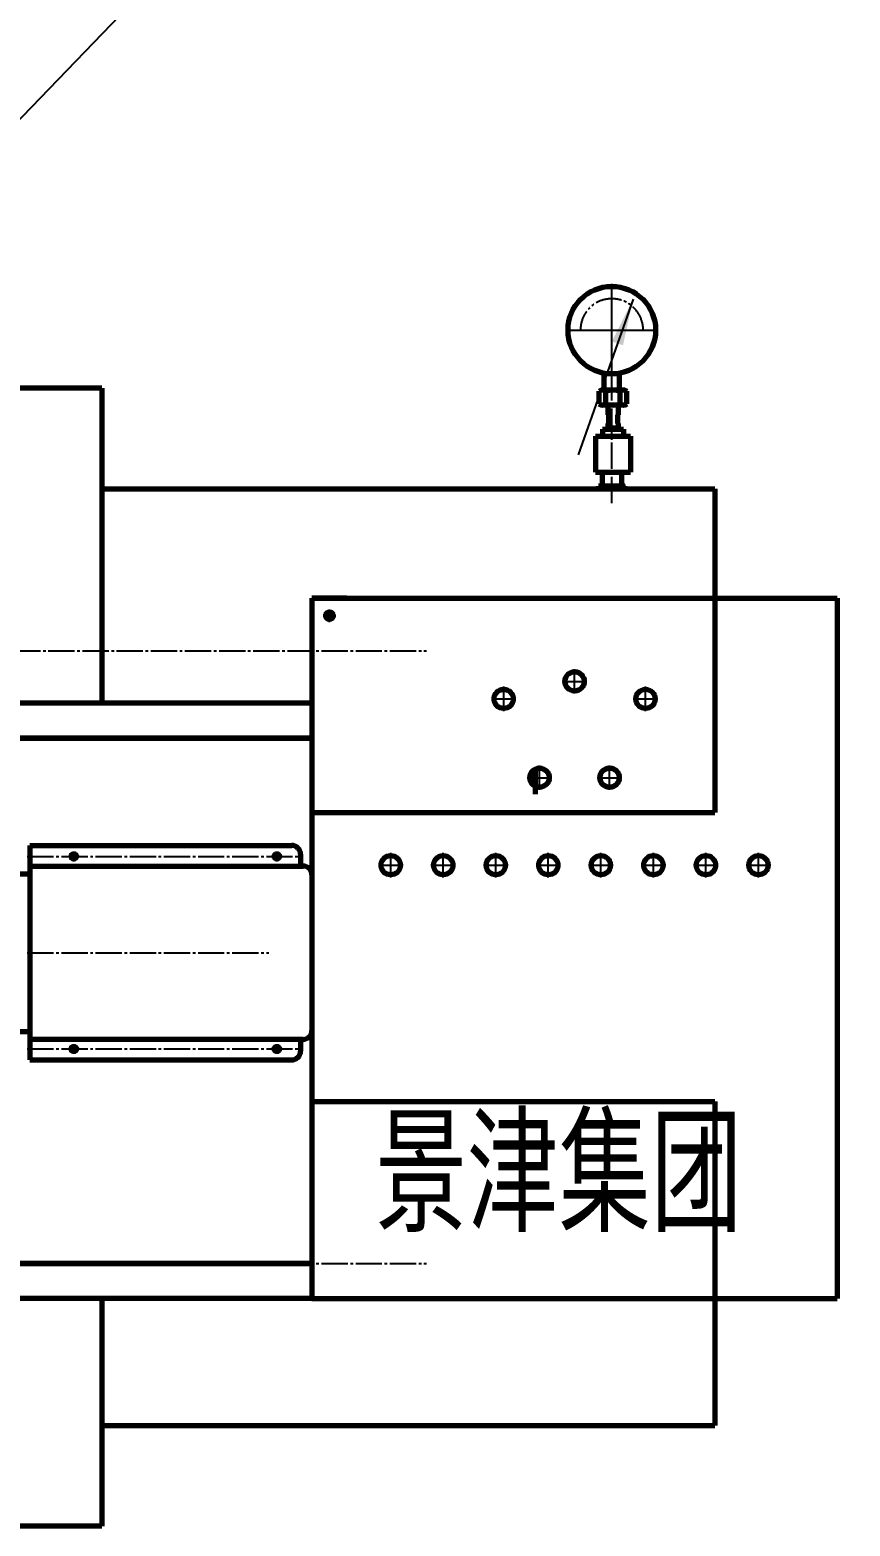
# Model space of a CAD drawing. Header units: millimetres. Extents: x -11880 to 11880, y -8400 to 8400.
# Drawn here: x -313 to 624, y 4699 to 6408 of the extents above; entities that cross this region are included whole.
import ezdxf

# ---------------------------------------------------------------- set-up
doc = ezdxf.new("R2010")
doc.units = ezdxf.units.MM
doc.linetypes.add('EB_DASHDOT', pattern=[39, 30, -3, 3, -3])
doc.linetypes.add('EB_DASHDOTDOT', pattern=[45, 30, -3, 3, -3, 3, -3])
for name, color, linetype, lineweight in [('CAXA0', 7, 'Continuous', 70), ('CAXA1', 1, 'EB_DASHDOT', 25), ('CAXA3', 7, 'Continuous', 25), ('CAXA4', 3, 'Continuous', 25), ('CAXA5', 4, 'Continuous', 25)]:
    doc.layers.add(name, color=color, linetype=linetype, lineweight=lineweight)
doc.styles.add('标准', font='', dxfattribs={"width": 0.667})
doc.styles.get('标准').set_extended_font_data('SimSun')
doc.dimstyles.new('标准', dxfattribs={"dimscale": 40, "dimtxt": 7, "dimasz": 4, "dimexe": 2, "dimexo": 0, "dimtad": 1, "dimdec": 1, "dimzin": 12, "dimdsep": 46, "dimtxsty": '标准', "dimcen": 0, "dimdle": 6, "dimaunit": 1, "dimazin": 2, "dimtfac": 1, "dimtdec": 3, "dimtmove": 0, "dimatfit": 3, "dimfxl": 1, "dimtolj": 1, "dimtzin": 0, "dimarcsym": 0})

# ---------------------------------------------------------------- blocks, each defined once
blk = doc.blocks.new('CAXBLOCK121', base_point=(375.7, 6100.6))
at = {"layer": 'CAXA0', "linetype": 'Continuous', "lineweight": 25}
blk.add_hatch(color=0, dxfattribs=at).paths.add_polyline_path([(375.7, 6100.6), (364.3, 6048.1), (351.7, 6052.5)], flags=0)
at = {"layer": 'CAXA0', "color": 0, "linetype": 'Continuous', "lineweight": 25}
blk.add_line((375.7, 6100.6), (313.2, 5923.1), dxfattribs=at)
blk = doc.blocks.new('CAXBLOCK122', base_point=(339.5, 5885.7))
at = {"layer": 'CAXA0', "color": 0, "linetype": 'Continuous', "lineweight": 25}
for p, q in [((338.7, 5884.2), (336.4, 5886.4)), ((342.7, 5884.4), (339.9, 5887.2))]:
    blk.add_line(p, q, dxfattribs=at)
blk = doc.blocks.new('CAXBLOCK123', base_point=(363.3, 5885.7))
at = {"layer": 'CAXA0', "color": 0, "linetype": 'Continuous', "lineweight": 25}
for p, q in [((364.2, 5884.2), (361.2, 5887.2)), ((366.4, 5886.1), (365.4, 5887.2))]:
    blk.add_line(p, q, dxfattribs=at)
blk = doc.blocks.new('CAXBLOCK124', base_point=(9, 4959.1))
at = {"layer": 'CAXA0', "linetype": 'Continuous', "lineweight": 70}
for p, q in [((9, 5759.1), (609, 5759.1)), ((9, 5759.1), (49, 5759.1)), ((49, 5759.1), (9, 5759.1)), ((9, 5759.1), (49, 5759.1)), ((49, 5759.1), (9, 5759.1)), ((9, 5759.1), (9, 4959.1)), ((9, 5759.1), (9, 4959.1)), ((609, 5759.1), (609, 4959.1)), ((9, 4959.1), (609, 4959.1))]:
    blk.add_line(p, q, dxfattribs=at)
at = {"layer": 'CAXA0', "color": 7, "linetype": 'Continuous', "lineweight": 70}
blk.add_line((264, 5563.9), (264, 5535.1), dxfattribs=at)
at = {"layer": 'CAXA0', "linetype": 'Continuous', "lineweight": 70}
for centre, radius in [((29, 5739.1), 4.25), ((309, 5664.1), 11), ((228, 5644.1), 11), ((390, 5644.1), 11), ((269, 5554.1), 11), ((349, 5554.1), 11), ((99, 5454.1), 11), ((159, 5454.1), 11), ((219, 5454.1), 11), ((279, 5454.1), 11), ((339, 5454.1), 11), ((399, 5454.1), 11), ((459, 5454.1), 11), ((519, 5454.1), 11)]:
    blk.add_circle(centre, radius, dxfattribs=at)
at = {"layer": 'CAXA1', "linetype": 'EB_DASHDOT', "lineweight": 25}
for p, q in [((29, 5731.9), (29, 5746.4)), ((36.2, 5739.1), (21.7, 5739.1)), ((309, 5650.1), (309, 5678.1)), ((228, 5630.1), (228, 5658.1)), ((295, 5664.1), (323, 5664.1)), ((390, 5630.1), (390, 5658.1)), ((214, 5644.1), (242, 5644.1)), ((376, 5644.1), (404, 5644.1)), ((269, 5540.1), (269, 5568.1)), ((349, 5540.1), (349, 5568.1)), ((255, 5554.1), (283, 5554.1)), ((335, 5554.1), (363, 5554.1)), ((85, 5454.1), (113, 5454.1)), ((99, 5440.1), (99, 5468.1)), ((145, 5454.1), (173, 5454.1)), ((159, 5440.1), (159, 5468.1)), ((205, 5454.1), (233, 5454.1)), ((219, 5440.1), (219, 5468.1)), ((265, 5454.1), (293, 5454.1)), ((279, 5440.1), (279, 5468.1)), ((325, 5454.1), (353, 5454.1)), ((339, 5440.1), (339, 5468.1)), ((385, 5454.1), (413, 5454.1)), ((399, 5440.1), (399, 5468.1)), ((445, 5454.1), (473, 5454.1)), ((459, 5440.1), (459, 5468.1)), ((505, 5454.1), (533, 5454.1)), ((519, 5440.1), (519, 5468.1))]:
    blk.add_line(p, q, dxfattribs=at)
at = {"layer": 'CAXA4', "linetype": 'Continuous', "lineweight": 25, "insert": (81.3, 5162.8), "char_height": 115.2, "attachment_point": 1, "style": '标准'}
blk.add_mtext('\\fSimSun|b0|i0|p34;景津集团', dxfattribs=at)
blk = doc.blocks.new('*D168')
at = {"layer": 'CAXA4', "linetype": 'Continuous', "lineweight": 25}
blk.add_hatch(color=0, dxfattribs=at).paths.add_polyline_path([(-717.4, 5898.7), (-592, 6000.1), (-620.8, 6027.8)], flags=0)
at = {"layer": 'CAXA4', "color": 0, "linetype": 'Continuous', "lineweight": 25}
for p, q in [((-717.4, 5898.7), (159.5, 6809.3)), ((159.5, 6809.3), (1145.2, 6809.3))]:
    blk.add_line(p, q, dxfattribs=at)
at = {"layer": 'CAXA4', "color": 0, "linetype": 'Continuous', "lineweight": 25, "insert": (307.6, 7217.9), "char_height": 280, "attachment_point": 1, "style": '标准'}
blk.add_mtext('\\fSimSun|b0|i0|p34;油缸座', dxfattribs=at)
blk = doc.blocks.new('*D254')
at = {"layer": 'CAXA4', "linetype": 'Continuous', "lineweight": 25}
for points in [[(-1191, 7191.1), (-1351, 7171.1), (-1351, 7211.1)], [(-891, 7191.1), (-731, 7171.1), (-731, 7211.1)]]:
    blk.add_hatch(color=0, dxfattribs=at).paths.add_polyline_path(points, flags=0)
at = {"layer": 'CAXA4', "color": 0, "linetype": 'Continuous', "lineweight": 25}
for p, q in [((-1191, 5459.2), (-1191, 7271.1)), ((-891, 5959.2), (-891, 7271.1)), ((-1431, 7191.1), (-151.1, 7191.1))]:
    blk.add_line(p, q, dxfattribs=at)
at = {"layer": 'CAXA4', "color": 0, "linetype": 'Continuous', "lineweight": 25, "insert": (-604.9, 7599.7), "char_height": 280, "attachment_point": 1, "style": '标准'}
blk.add_mtext('\\fSimSun|b0|i0|p34;300', dxfattribs=at)

msp = doc.modelspace()

# ---------------------------------------------------------------- linework, layer by layer
at = {"layer": 'CAXA0', "color": 7, "linetype": 'Continuous', "lineweight": 70}
for p, q in [((342.69, 5996.85), (342.69, 6016.17)), ((360.24, 5997.29), (360.24, 6016.17)), ((346.82, 5979.85), (346.82, 5968.65)), ((346.82, 5968.65), (347.82, 5968.65)), ((347.82, 5968.65), (347.82, 5958.65)), ((357.82, 5968.65), (357.82, 5958.65)), ((357.82, 5968.65), (358.82, 5968.65)), ((358.82, 5979.85), (358.82, 5968.65)), ((340.82, 5952.15), (340.82, 5944.15)), ((340.82, 5952.15), (364.82, 5952.15)), ((344.82, 5953.65), (360.82, 5953.65)), ((344.82, 5953.65), (344.82, 5952.11)), ((346.82, 5958.65), (346.82, 5953.65)), ((346.82, 5958.65), (347.82, 5958.65)), ((357.82, 5958.65), (358.82, 5958.65)), ((358.82, 5958.65), (358.82, 5953.65)), ((360.82, 5953.65), (360.82, 5952.11)), ((364.82, 5952.15), (364.82, 5944.15)), ((332.82, 5944.15), (372.82, 5944.15)), ((332.82, 5944.15), (332.82, 5903.15)), ((372.82, 5944.15), (372.82, 5903.07)), ((332.82, 5903.15), (372.82, 5903.15)), ((340.42, 5903.15), (340.42, 5889.15)), ((362.42, 5903.15), (362.42, 5889.15)), ((338.92, 5889.15), (340.42, 5889.15)), ((338.92, 5889.15), (338.92, 5887.15)), ((362.42, 5889.15), (363.92, 5889.15)), ((363.92, 5889.15), (363.92, 5887.15)), ((363.92, 5889.15), (363.92, 5887.15))]:
    msp.add_line(p, q, dxfattribs=at)
at = {"layer": 'CAXA0'}
for p, q in [((-231.03, 5999.11), (-891.03, 5999.11)), ((-231.03, 5999.11), (-231.03, 5639.11)), ((337.04, 5981.15), (337.04, 5995.54)), ((366.35, 5996.85), (340.46, 5996.85)), ((344.64, 5981.15), (344.64, 5995.54)), ((361.01, 5981.15), (361.01, 5995.54)), ((366.35, 5996.85), (368.61, 5995.54)), ((368.61, 5981.15), (368.61, 5995.54)), ((366.35, 5979.85), (340.46, 5979.85)), ((366.35, 5979.85), (368.61, 5981.15)), ((366.42, 5887.15), (336.42, 5887.15)), ((336.42, 5887.15), (336.42, 5884.15)), ((336.42, 5884.15), (366.42, 5884.15)), ((342.67, 5887.15), (342.67, 5884.15)), ((360.17, 5884.15), (360.17, 5887.15)), ((366.42, 5884.15), (366.42, 5887.15)), ((8.97, 5639.11), (-441.03, 5639.11)), ((-1468.46, 5599.15), (8.97, 5599.15)), ((8.97, 5599.11), (-861.03, 5599.11)), ((-313.03, 5476.66), (-313.03, 5231.66)), ((-313.03, 5476.66), (-14.03, 5476.66)), ((-313.03, 5453.16), (-1.03, 5453.16)), ((-4.03, 5466.66), (-4.03, 5453.16)), ((8.97, 5443.16), (8.97, 5265.16)), ((-1.03, 5255.16), (-313.03, 5255.16)), ((-4.03, 5255.16), (-4.03, 5241.66)), ((-313.03, 5231.66), (-14.03, 5231.66)), ((-1468.43, 4999.15), (8.97, 4999.15)), ((8.97, 4999.11), (-861.03, 4999.11)), ((8.97, 4959.11), (-441.03, 4959.11)), ((-231.03, 4959.11), (-231.03, 4699.11)), ((-231.03, 4699.11), (-891.03, 4699.11))]:
    msp.add_line(p, q, dxfattribs=at)
at = {"layer": 'CAXA0', "color": 6, "linetype": 'EB_DASHDOTDOT', "lineweight": 25}
for p, q in [((346.82, 5953.65), (360.82, 5953.65)), ((355.82, 5953.65), (358.82, 5953.65)), ((338.92, 5887.15), (351.82, 5887.15)), ((358.42, 5887.15), (363.92, 5887.15))]:
    msp.add_line(p, q, dxfattribs=at)
at = {"layer": 'CAXA0', "linetype": 'Continuous', "lineweight": 70}
for p, q in [((-231.03, 5884.15), (468.97, 5884.15)), ((468.97, 5884.15), (468.97, 5514.15)), ((8.97, 5639.11), (8.97, 4959.11)), ((8.97, 5514.15), (468.97, 5514.15)), ((-1508.91, 5444.11), (-313.03, 5444.11)), ((-362.86, 5264.11), (-313.03, 5264.11)), ((8.97, 5184.15), (468.97, 5184.15)), ((468.97, 5184.15), (468.97, 4814.15)), ((-231.03, 4814.15), (468.97, 4814.15))]:
    msp.add_line(p, q, dxfattribs=at)
at = {"layer": 'CAXA0', "color": 7, "linetype": 'Continuous', "lineweight": 70}
msp.add_circle((351.46, 6065.39), 50, dxfattribs=at)
at = {"layer": 'CAXA0'}
for centre in [(-263.03, 5464.16), (-31.03, 5464.16), (-263.03, 5244.16), (-31.03, 5244.16)]:
    msp.add_circle(centre, 3, dxfattribs=at)
at = {"layer": 'CAXA0', "color": 6, "linetype": 'EB_DASHDOTDOT', "lineweight": 25}
msp.add_arc((351.46, 6065.39), 35.84, 0, 180, dxfattribs=at)
at = {"layer": 'CAXA0'}
for centre, radius, start, end in [((340.84, 5990.66), 6.19, 52.12112, 127.87888), ((352.24, 5974.05), 22.8, 90, 109.47122), ((353.41, 5974.05), 22.8, 70.52878, 90), ((364.81, 5990.66), 6.19, 52.12112, 127.87888), ((340.84, 5986.04), 6.19, 232.12112, 307.87888), ((352.24, 6002.65), 22.8, 250.52878, 270), ((353.41, 6002.65), 22.8, 270, 289.47122), ((364.81, 5986.04), 6.19, 232.12112, 307.87888), ((-14.03, 5466.66), 10, 0, 90), ((-1.03, 5443.16), 10, 0, 90), ((-1.03, 5265.16), 10, 270, 0), ((-14.03, 5241.66), 10, 270, 0)]:
    msp.add_arc(centre, radius, start, end, dxfattribs=at)
at = {"layer": 'CAXA1', "linetype": 'EB_DASHDOT', "lineweight": 25}
for p, q in [((351.46, 6012.39), (351.46, 6118.39)), ((351.46, 5867.9), (351.46, 6118.39)), ((351.46, 6026.56), (351.46, 6104.23)), ((298.46, 6065.39), (404.46, 6065.39)), ((298.46, 6065.39), (404.46, 6065.39)), ((298.46, 6065.39), (404.46, 6065.39)), ((312.63, 6065.39), (390.3, 6065.39)), ((-1969.03, 5699.15), (139.97, 5699.15)), ((-316.03, 5354.16), (-40.03, 5354.16)), ((-1969.03, 4999.15), (139.97, 4999.15)), ((-894.03, 4999.15), (8.97, 4999.15))]:
    msp.add_line(p, q, dxfattribs=at)
at = {"layer": 'CAXA1', "color": 1, "linetype": 'EB_DASHDOT', "lineweight": 25}
msp.add_line((351.42, 5879.15), (351.42, 5892.15), dxfattribs=at)
at = {"layer": 'CAXA1'}
for p, q in [((-316.03, 5464.16), (-4.03, 5464.16)), ((-316.03, 5244.16), (-4.03, 5244.16))]:
    msp.add_line(p, q, dxfattribs=at)
at = {"layer": 'CAXA3', "linetype": 'Continuous', "lineweight": 25}
msp.add_line((360.24, 6015.39), (342.69, 6015.39), dxfattribs=at)

# ---------------------------------------------------------------- block references
at = {"layer": 'CAXA0', "color": 6, "linetype": 'EB_DASHDOTDOT', "lineweight": 25}
msp.add_blockref('CAXBLOCK121', (375.67, 6100.58), dxfattribs=at)
at = {"layer": 'CAXA0', "linetype": 'Continuous', "lineweight": 70}
msp.add_blockref('CAXBLOCK124', (8.97, 4959.11), dxfattribs=at)
at = {"layer": 'CAXA4', "linetype": 'Continuous', "lineweight": 70}
msp.add_blockref('*D168', (0, 0), dxfattribs=at)
at = {"layer": 'CAXA5'}
for name, p in [('CAXBLOCK122', (339.55, 5885.65)), ('CAXBLOCK123', (363.3, 5885.65))]:
    msp.add_blockref(name, p, dxfattribs=at)

# ---------------------------------------------------------------- dimensions: what is measured, and where the dimension line sits
at = {"layer": 'CAXA4', "linetype": 'Continuous', "lineweight": 70}
dim = msp.add_linear_dim(base=(-618.93, 7191.09), p1=(-1191.03, 5459.15), p2=(-891.03, 5959.15), text='\\fSimSun;300', dimstyle='标准', dxfattribs=at)
dim.commit()
dim.dimension.update_dxf_attribs({"geometry": '*D254', "text_midpoint": (-385.04, 7407.89)})

doc.saveas('drawing.dxf')
